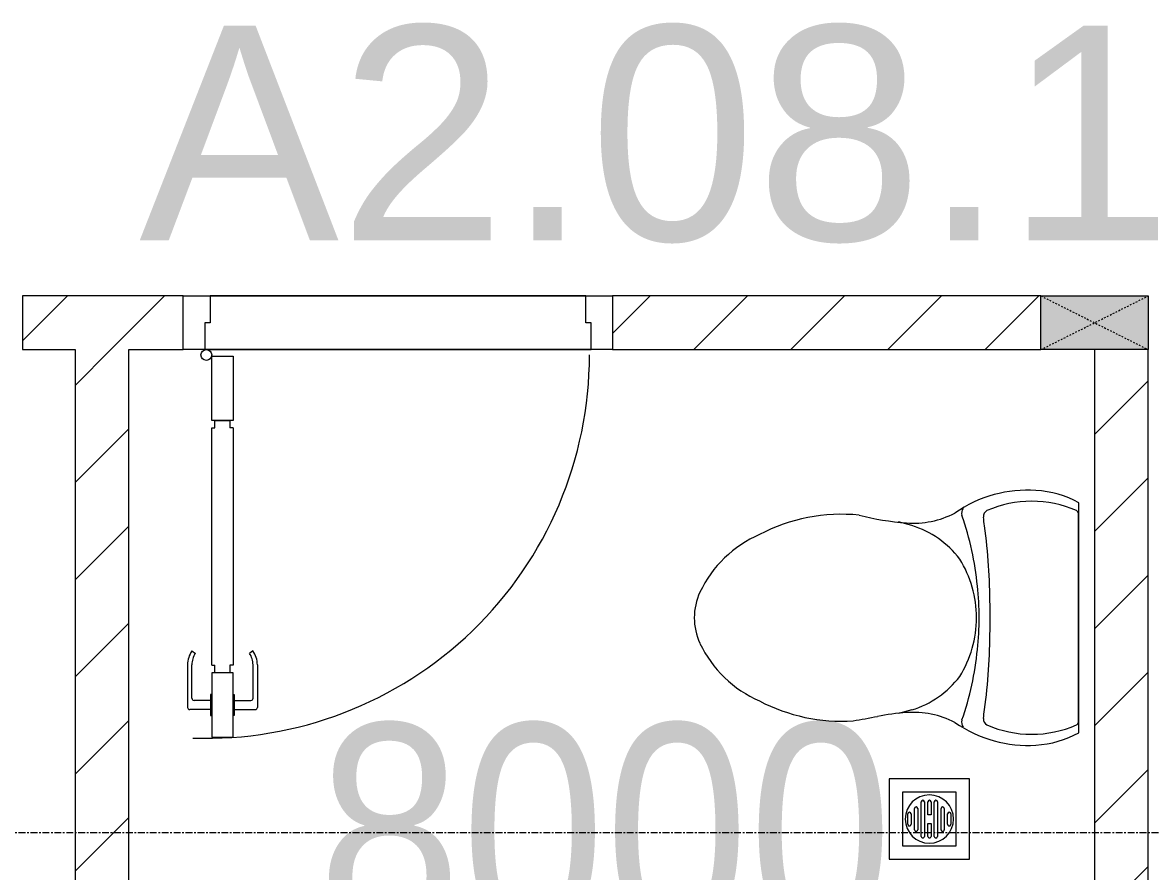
# Model space of a CAD drawing. Header units: millimetres. Extents: x 1591 to 239055, y -15958 to 83255.
# Drawn here: x 182434 to 184537, y 39165 to 40746 of the extents above; entities that cross this region are included whole.
import ezdxf

# ---------------------------------------------------------------- set-up
doc = ezdxf.new("R2010")
doc.units = ezdxf.units.MM
doc.linetypes.add('Dash', pattern=[6, 3, -3])
doc.linetypes.add('Grid Line', pattern=[22.225, 12.7, -3.175, 3.175, -3.175])
for name, color, linetype, lineweight in [('0-1', 250, 'Continuous', 5), ('A-ANNO-DIMS', 211, 'Continuous', 9), ('A-ANNO-DIMS-160', 211, 'Continuous', 9), ('A-AREA-IDEN', 2, 'Continuous', 9), ('A-DETL-GENF-1', 9, 'Continuous', 9), ('A-DOOR-1', 254, 'Continuous', 9), ('A-DOOR-2', 9, 'Continuous', 9), ('A-FLOR-2', 9, 'Continuous', 9), ('A-WALL-1', 253, 'Continuous', 18), ('A-WALL-2', 9, 'Continuous', 9), ('A-WALL-PATT-1', 10, 'Continuous', 9), ('M-EQPM-1', 254, 'Continuous', 9), ('P-SANR-FIXT-1', 254, 'Continuous', 9), ('S-COLS', 52, 'Continuous', 9), ('S-COLS-3', 254, 'Continuous', 9), ('S-COLS-4', 253, 'Continuous', 18), ('S-COLS-HDLN-1', 9, 'Dash', 9), ('S-GRID-1', 1, 'Grid Line', 9)]:
    doc.layers.add(name, color=color, linetype=linetype, lineweight=lineweight)
doc.styles.add('Arial_13', font='arial_0.ttf', dxfattribs={"height": 400})
doc.styles.add('UTM Avo', font='UTM Avo.ttf', dxfattribs={"width": 0.9, "height": 400})
doc.dimstyles.new('1_Dim_chi_tiet_2_5', dxfattribs={"dimscale": 304.8, "dimtxt": 399.720379, "dimasz": 0.629921, "dimexe": 0.524934, "dimexo": 0.0625, "dimgap": 0.052493, "dimtad": 1, "dimdec": 0, "dimrnd": 5, "dimzin": 0, "dimdsep": 46, "dimtxsty": 'UTM Avo', "dimblk1": 'OBLIQUE', "dimblk2": 'OBLIQUE', "dimsah": 1, "dimcen": 0.09, "dimdle": 0.524934, "dimazin": 0, "dimtfac": 1, "dimtdec": 4, "dimtix": 1, "dimtmove": 0, "dimatfit": 3, "dimfxl": 1.049869, "dimfxlon": 1, "dimtvp": 1, "dimtolj": 1, "dimtzin": 0, "dimarcsym": 2})
pattern_1 = [(45, (0, 0), (-90.50967, 90.50967), [])]

# ---------------------------------------------------------------- blocks, each defined once
blk = doc.blocks.new('DOOR_CW_01 CANH MO-PANEL KINH - DIG_02-800x2200-CỬA NHÔM KÍNH-V25-TKCS_MB TẦNG 6-8')
at = {"layer": 'A-DETL-GENF-1'}
for p, q in [((-347, -182), (-347, -62)), ((-347, -62), (-307, -62)), ((-307, -62), (-307, -182)), ((-307, -182), (-347, -182)), ((-341, -196), (-341, -182)), ((-341, -182), (-313, -182)), ((-313, -182), (-313, -196)), ((-347, -196), (-341, -196)), ((-347, -638), (-347, -196)), ((-307, -196), (-313, -196)), ((-307, -196), (-307, -638)), ((-383.9, -611.2), (-377.3, -615.8)), ((-270.1, -611.2), (-276.7, -615.8)), ((-392, -637), (-392, -716.5)), ((-384, -699.5), (-384, -637)), ((-347, -638), (-341, -638)), ((-341, -652), (-341, -638)), ((-307, -638), (-313, -638)), ((-313, -638), (-313, -652)), ((-270, -699.5), (-270, -637)), ((-262, -637), (-262, -716.5)), ((-307, -652), (-347, -652)), ((-347, -652), (-347, -772)), ((-313, -652), (-341, -652)), ((-307, -772), (-307, -652)), ((-349, -692.2), (-349, -731.8)), ((-347, -692.2), (-349, -692.2)), ((-347, -692.2), (-347, -731.8)), ((-307, -692.2), (-307, -731.8)), ((-307, -692.2), (-305, -692.2)), ((-305, -692.2), (-305, -731.8)), ((-349, -703.5), (-380, -703.5)), ((-305, -703.5), (-274, -703.5)), ((-349, -720.5), (-388, -720.5)), ((-349, -731.8), (-347, -731.8)), ((-305, -731.8), (-307, -731.8)), ((-305, -720.5), (-266, -720.5)), ((-347, -772), (-307, -772))]:
    blk.add_line(p, q, dxfattribs=at)
blk.add_circle((-357, -60), 10, dxfattribs=at)
for centre, radius, start, end in [((-357, -60), 714, 268, 0), ((-347, -637), 45, 145, 180), ((-347, -637), 37, 145, 180), ((-307, -637), 37, 0, 35), ((-307, -637), 45, 360, 35), ((-380, -699.5), 4, 180, 270), ((-274, -699.5), 4, 270, 0), ((-388, -716.5), 4, 180, 270), ((-266, -716.5), 4, 270, 0)]:
    blk.add_arc(centre, radius, start, end, dxfattribs=at)
at = {"layer": 'A-DOOR-2'}
for p, q in [((-400, -50), (-400, 50)), ((-400, 50), (-350, 50)), ((-350, 50), (-350, 0)), ((350, 0), (350, 50)), ((350, 50), (400, 50)), ((400, 50), (400, -50)), ((-360, 0), (-360, -50)), ((-350, 0), (-360, 0)), ((360, 0), (350, 0)), ((360, -50), (360, 0)), ((-360, -50), (-400, -50)), ((-357, -50), (-332, -50)), ((400, -50), (360, -50))]:
    blk.add_line(p, q, dxfattribs=at)
blk = doc.blocks.new('TOILET - TOILET-348229-TKCS_MB TẦNG 6-8')
at = {"layer": 'P-SANR-FIXT-1'}
for p, q in [((214.2, -19.1), (-214.2, -19.1)), ((194, -19.9), (-194, -19.9)), ((-171.7, -330.3), (-178.6, -355.5)), ((171.7, -330.3), (178.6, -355.5))]:
    blk.add_line(p, q, dxfattribs=at)
for centre, radius, start, end in [((-46.1, -111.1), 191.6, 151.2809, 176.4513), ((-193.7, -26.4), 6.48, 92.3168, 156.2862), ((193.7, -26.4), 6.48, 23.7138, 87.6832), ((46.1, -111.1), 191.6, 3.5487, 28.7191), ((-9.8, -107.2), 207.3, 156.2862, 203.7138), ((9.8, -107.2), 207.3, 336.2862, 23.7138), ((1.9, -114.1), 239.7, 176.4513, 195.2961), ((-1.9, -114.1), 239.7, 344.7039, 3.5487), ((-4, -115.7), 233.6, 195.2961, 215.2147), ((-14.3, -1400.4), 1215.6, 90.3974, 97.407), ((0, -3462.8), 3278, 89.6026, 90.3974), ((14.3, -1400.4), 1215.6, 82.593, 89.6026), ((4, -115.7), 233.6, 324.7853, 344.7039), ((-189.1, -185.5), 11.7, 205.4105, 277.5788), ((0.6, -792.1), 586.9, 95.8322, 108.9927), ((178.9, -2951.3), 2778.4, 97.2351, 97.5788), ((0, -416), 206.1, 90, 122.0732), ((0, -786.7), 581.5, 84.1678, 95.8322), ((0, -416), 206.1, 57.9268, 90), ((-0.6, -792.1), 586.9, 71.0073, 84.1678), ((-178.9, -2951.3), 2778.4, 82.4212, 82.7649), ((189.1, -185.5), 11.7, 262.4212, 334.5895), ((-195, -224.1), 13.8, 230.6724, 288.9927), ((-343.5, -327.4), 167.3, 355.4559, 27.38), ((-0.4, -384), 179.5, 127.4036, 162.5964), ((0.4, -384), 179.5, 17.4036, 52.5964), ((343.5, -327.4), 167.3, 152.62, 184.5441), ((195, -224.1), 13.8, 251.0073, 309.3276), ((-719.2, -297.5), 544.3, 346.0536, 355.4559), ((719.2, -297.5), 544.3, 184.5441, 190.2879), ((-1948.3, -805.1), 2171.2, 9.681, 10.8949), ((137.1, -461.2), 329.8, 174.3487, 207.6878), ((-137.1, -461.2), 329.8, 332.3122, 3.6835), ((45.1, -528.6), 217.6, 203.2216, 244.7718), ((-45.1, -528.6), 217.6, 295.2282, 336.7784), ((0, -624.4), 111.7, 244.7718, 295.2282)]:
    blk.add_arc(centre, radius, start, end, dxfattribs=at)
blk = doc.blocks.new('THU NUOC - THU NUOC-461820-TKCS_MB TẦNG 6-8')
at = {"layer": 'M-EQPM-1'}
for p, q in [((-66.3, 70.6), (-66.3, -79.4)), ((83.7, 70.6), (-66.3, 70.6)), ((83.7, -79.4), (83.7, 70.6)), ((58.7, 45.6), (-41.3, 45.6)), ((-41.3, 45.6), (-41.3, -54.4)), ((58.7, -54.4), (58.7, 45.6)), ((-11, 23.3), (28.5, 23.3)), ((-1.1, 35.6), (18.5, 35.6)), ((18.5, 29.6), (-1.1, 29.6)), ((-23.3, 10.8), (40.9, 10.8)), ((40.9, 4.8), (-23.3, 4.8)), ((28.5, 17.3), (-11, 17.3)), ((-23.3, -1.2), (0.7, -1.2)), ((0.7, -7.2), (-23.3, -7.2)), ((-23.3, -13.6), (40.9, -13.6)), ((40.9, -19.6), (-23.3, -19.6)), ((0.7, -1.2), (0.7, -7.2)), ((16.7, -1.2), (40.9, -1.2)), ((16.7, -7.2), (16.7, -1.2)), ((40.9, -7.2), (16.7, -7.2)), ((-11, -26.1), (28.5, -26.1)), ((28.5, -32.1), (-11, -32.1)), ((-1.1, -38.5), (18.5, -38.5)), ((-41.3, -54.4), (58.7, -54.4)), ((18.5, -44.5), (-1.1, -44.5)), ((-66.3, -79.4), (83.7, -79.4))]:
    blk.add_line(p, q, dxfattribs=at)
for centre, radius, start, end in [((8.7, -4.4), 45, 0, 180), ((8.7, -4.4), 45, 0, 180), ((-11, 20.3), 3, 90, 270), ((-1.1, 32.6), 3, 90, 270), ((18.5, 32.6), 3, 270, 90), ((28.5, 20.3), 3, 270, 90), ((-23.3, 7.8), 3, 90, 270), ((40.9, 7.8), 3, 270, 90), ((8.7, -4.4), 45, 180, 360), ((8.7, -4.4), 45, 180, 360), ((-23.3, -4.2), 3, 90, 270), ((-23.3, -16.6), 3, 90, 270), ((40.9, -4.2), 3, 270, 90), ((40.9, -16.6), 3, 270, 90), ((-11, -29.1), 3, 90, 270), ((-1.1, -41.5), 3, 90, 270), ((18.5, -41.5), 3, 270, 90), ((28.5, -29.1), 3, 270, 90)]:
    blk.add_arc(centre, radius, start, end, dxfattribs=at)
blk = doc.blocks.new('G1_SOF - BO TRU - 100x200-746114-TKCS_MB TẦNG 6-8')
at = {"layer": 'S-COLS'}
blk.add_hatch(color=256, dxfattribs=at).paths.add_polyline_path([(50, -100), (50, 100), (-50, 100), (-50, -100)])
at = {"layer": 'S-COLS-4'}
for p, q in [((-50, 100), (50, 100)), ((-50, -100), (-50, 100)), ((50, 100), (50, -100)), ((50, -100), (-50, -100))]:
    blk.add_line(p, q, dxfattribs=at)
at = {"layer": 'S-COLS-HDLN-1'}
for p, q in [((50, -100), (-50, 100)), ((-50, -100), (50, 100))]:
    blk.add_line(p, q, dxfattribs=at)
blk = doc.blocks.new('NCV_TKTC_TANG 6 - 8_rvt-2-TKCS_MB TẦNG 6-8')
at = {"layer": 'A-WALL-PATT-1'}
h = blk.add_hatch(dxfattribs=at)
h.set_pattern_fill('FP_1', color=256, style=0, pattern_type=2)
h.set_pattern_definition(pattern_1)
h.paths.add_polyline_path([(83652.7, 40136.9), (83854.7, 40136.9), (83854.7, 40236.9), (83652.7, 40236.9)])
h.paths.add_polyline_path([(84754.7, 40136.9), (85152.7, 40136.9), (85152.7, 40236.9), (84754.7, 40236.9)])
h.paths.add_polyline_path([(85352.7, 40136.9), (85654.7, 40136.9), (85654.7, 40236.9), (85352.7, 40236.9), (85352.7, 40212.1)])
h.paths.add_polyline_path([(86652.7, 40136.9), (86854.3, 40136.9), (86854.3, 40236.9), (86554.7, 40236.9), (86554.7, 40136.9)])
h.paths.add_polyline_path([(87654.3, 40136.9), (88452.7, 40136.9), (88452.7, 40236.9), (87654.3, 40236.9)])
h = blk.add_hatch(dxfattribs=at)
h.set_pattern_fill('FP_1', color=256, style=0, pattern_type=2)
h.set_pattern_definition(pattern_1)
h.paths.add_polyline_path([(86752.7, 38186.9), (86752.7, 40136.9), (86652.7, 40136.9), (86652.7, 38186.9), (86742.2, 38186.9)])
h = blk.add_hatch(dxfattribs=at)
h.set_pattern_fill('FP_1', color=256, style=0, pattern_type=2)
h.set_pattern_definition(pattern_1)
h.paths.add_polyline_path([(88552.7, 35736.9), (88652.7, 35736.9), (88652.7, 37736.9), (88552.7, 37736.9), (88552.7, 35789.3)])
h.paths.add_polyline_path([(88552.7, 37836.9), (88652.7, 37836.9), (88652.7, 40136.9), (88552.7, 40136.9), (88552.7, 38434.7)])
at = {"layer": 'A-FLOR-2'}
for p, q in [((86904.3, 40236.9), (87604.3, 40236.9)), ((87604.3, 40236.9), (86904.3, 40236.9)), ((86894.3, 40136.9), (87614.3, 40136.9))]:
    blk.add_line(p, q, dxfattribs=at)
at = {"layer": 'A-WALL-1'}
for p, q in [((86854.3, 40236.9), (86554.7, 40236.9)), ((86554.7, 40236.9), (86554.7, 40136.9)), ((86854.3, 40136.9), (86854.3, 40236.9)), ((88452.7, 40236.9), (87654.3, 40236.9)), ((87654.3, 40236.9), (87654.3, 40136.9)), ((86554.7, 40136.9), (86652.7, 40136.9)), ((86652.7, 40136.9), (86652.7, 38186.9)), ((86752.7, 40136.9), (86854.3, 40136.9)), ((86752.7, 38186.9), (86752.7, 40136.9)), ((87654.3, 40136.9), (88452.7, 40136.9)), ((88552.7, 40136.9), (88552.7, 37836.9)), ((88652.7, 37836.9), (88652.7, 40136.9))]:
    blk.add_line(p, q, dxfattribs=at)
at = {"layer": 'A-WALL-2'}
for p, q in [((86904.3, 40236.9), (87604.3, 40236.9)), ((87614.3, 40136.9), (86894.3, 40136.9))]:
    blk.add_line(p, q, dxfattribs=at)
at = {"layer": 'A-DOOR-1'}
blk.add_blockref('DOOR_CW_01 CANH MO-PANEL KINH - DIG_02-800x2200-CỬA NHÔM KÍNH-V25-TKCS_MB TẦNG 6-8', (87254.3, 40186.9), dxfattribs=at)
at = {"layer": 'M-EQPM-1', "rotation": 270.0000000000008}
blk.add_blockref('THU NUOC - THU NUOC-461820-TKCS_MB TẦNG 6-8', (88249.2, 39271.1), dxfattribs=at)
at = {"layer": 'P-SANR-FIXT-1', "rotation": 269.9999999999998}
blk.add_blockref('TOILET - TOILET-348229-TKCS_MB TẦNG 6-8', (88542.7, 39637.4), dxfattribs=at)
at = {"layer": 'S-COLS-3', "rotation": 270.0000000000007}
blk.add_blockref('G1_SOF - BO TRU - 100x200-746114-TKCS_MB TẦNG 6-8', (88552.7, 40186.9), dxfattribs=at)
blk = doc.blocks.new('DIMBLOCK108-TKCS_MB TẦNG 6-8')
at = {"layer": 'A-ANNO-DIMS-160'}
for p, q in [((179532.3, 39240.8), (179532.3, 38760.8)), ((179532.3, 38920.8), (179532.3, 39240.8)), ((187532.3, 39240.8), (187532.3, 38760.8)), ((187532.3, 38920.8), (187532.3, 39240.8)), ((179372.3, 38920.8), (187692.3, 38920.8))]:
    blk.add_line(p, q, dxfattribs=at)
at = {"layer": 'A-ANNO-DIMS-160', "lineweight": 25}
for p, q in [((179532.3, 38920.8), (179628.3, 39016.8)), ((187532.3, 38920.8), (187628.3, 39016.8)), ((179532.3, 38920.8), (179436.3, 38824.8)), ((187532.3, 38920.8), (187436.3, 38824.8))]:
    blk.add_line(p, q, dxfattribs=at)
at = {"layer": 'A-ANNO-DIMS-160', "color": 0, "insert": (182984.5, 39440.4), "char_height": 400, "width": 1314.636, "attachment_point": 1, "line_spacing_factor": 1.110334, "style": 'UTM Avo'}
blk.add_mtext('8000', dxfattribs=at)
blk = doc.blocks.new('_Oblique')
at = {"color": 0, "linetype": 'ByBlock', "lineweight": -2}
blk.add_line((-0.5, -0.5), (0.5, 0.5), dxfattribs=at)

msp = doc.modelspace()

# ---------------------------------------------------------------- linework, layer by layer
at = {"layer": 'S-GRID-1'}
msp.add_line((223800.6, 39236.9), (130306.5, 39236.9), dxfattribs=at)

# ---------------------------------------------------------------- block references
at = {"layer": '0-1'}
msp.add_blockref('NCV_TKTC_TANG 6 - 8_rvt-2-TKCS_MB TẦNG 6-8', (95879.7, 0), dxfattribs=at)

# ---------------------------------------------------------------- texts
at = {"layer": 'A-AREA-IDEN', "insert": (183770.1, 40334.5), "char_height": 400, "width": 2233.6, "attachment_point": 8, "line_spacing_factor": 0.936439, "style": 'Arial_13'}
msp.add_mtext('\\pt8,16,24,32,40,48,56,64,72,80,88,96,104,112,120,128,136,144,152,160,168,176,184,192,200,208,216,224,232,240,248,256;A2.08.10', dxfattribs=at)

# ---------------------------------------------------------------- dimensions: what is measured, and where the dimension line sits
at = {"layer": 'A-ANNO-DIMS'}
dim = msp.add_linear_dim(base=(187532.3, 38920.8), p1=(179532.3, 39240.8), p2=(187532.3, 39240.8), dimstyle='1_Dim_chi_tiet_2_5', override={"dimpost": '<>', "dimfxl": 8000}, dxfattribs=at)
dim.commit()
dim.dimension.update_dxf_attribs({"geometry": 'DIMBLOCK108-TKCS_MB TẦNG 6-8', "text_midpoint": (183532.3, 39143.8)})

doc.saveas('drawing.dxf')
